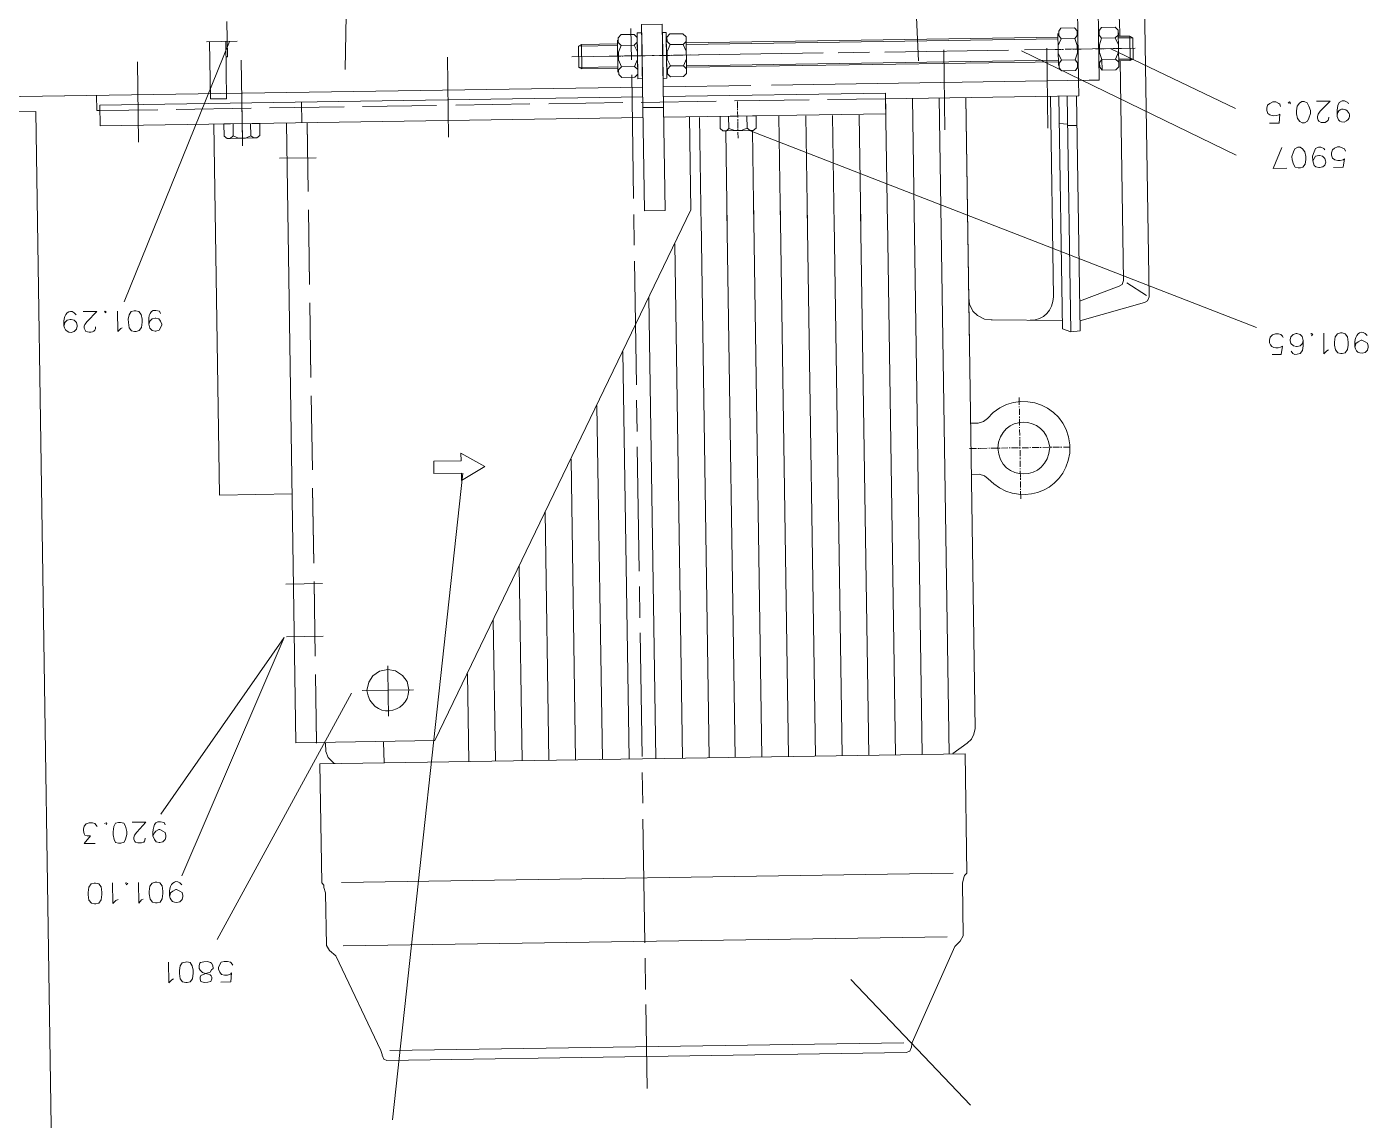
# Model space of a CAD drawing. Header units: millimetres. Extents: x -48 to 5523, y -114 to 5147.
# Drawn here: x -43.624 to -42.16, y -113.256 to -112.062 of the extents above; entities that cross this region are included whole.
import ezdxf

# ---------------------------------------------------------------- set-up
doc = ezdxf.new("R2010")
doc.units = ezdxf.units.MM
doc.layers.add('PDF_Geometry', color=7, linetype='Continuous')

msp = doc.modelspace()

# ---------------------------------------------------------------- linework, layer by layer
at = {"layer": 'PDF_Geometry', "lineweight": 13}
for points in [[(-42.457, -111.9007), (-42.4556, -111.9907), (-42.4537, -112.1207), (-42.4645, -112.1208), (-42.8111, -112.1261)], [(-42.4795, -111.901), (-42.4781, -111.991), (-42.4762, -112.121), (-42.4759, -112.1377), (-42.6867, -112.1409), (-42.6846, -112.2783)], [(-43.2764, -112.1089), (-43.2751, -112.0298), (-43.2343, -112.0291)], [(-42.6952, -112.021), (-42.6544, -112.0203), (-42.6507, -112.0995)], [(-42.4552, -112.019), (-42.4092, -112.0308), (-42.4058, -112.0333), (-42.4041, -112.0366), (-42.3992, -112.3574), (-42.4008, -112.3615), (-42.4041, -112.3633), (-42.4747, -112.3835)], [(-42.4548, -112.044), (-42.4364, -112.0496), (-42.433, -112.052), (-42.4313, -112.0553), (-42.431, -112.0728)], [(-43.4056, -112.0567), (-43.405, -112.0951), (-43.4067, -112.0951)], [(-42.9646, -112.0642), (-42.9641, -112.0984)], [(-42.4981, -112.1047), (-42.4986, -112.0697)], [(-42.4764, -112.1043), (-42.4769, -112.0693)], [(-42.4539, -112.104), (-42.4544, -112.069)], [(-42.4322, -112.1037), (-42.4328, -112.0687)], [(-42.4323, -112.0995), (-42.4198, -112.0993), (-42.4165, -112.0976), (-42.4169, -112.0743), (-42.4202, -112.0726), (-42.4327, -112.0728)], [(-42.4198, -112.0993), (-42.4202, -112.0726)], [(-43.4027, -112.0784), (-43.5176, -112.3626)], [(-43.4277, -112.0787), (-43.3944, -112.0782)], [(-43.4244, -112.0787), (-43.4235, -112.1412), (-43.406, -112.1409), (-43.4069, -112.0784)], [(-42.9793, -112.0811), (-43.0185, -112.0817), (-43.0218, -112.0834), (-43.0214, -112.1068), (-43.0181, -112.1084), (-42.9789, -112.1078)], [(-43.0218, -112.0834), (-42.9793, -112.0828)], [(-43.0181, -112.1084), (-43.0185, -112.0817)], [(-42.9788, -112.1119), (-42.9794, -112.0769)], [(-42.9748, -112.106), (-42.9782, -112.0986), (-42.9783, -112.0903), (-42.9751, -112.0827)], [(-42.961, -112.0825), (-42.9575, -112.0899), (-42.9574, -112.0983), (-42.9606, -112.1058)], [(-42.9572, -112.1116), (-42.9577, -112.0766)], [(-42.9255, -112.1111), (-42.926, -112.0761)], [(-42.9214, -112.1052), (-42.9249, -112.0978), (-42.925, -112.0895), (-42.9218, -112.0819)], [(-42.9076, -112.0817), (-42.9042, -112.0891), (-42.9041, -112.0975), (-42.9073, -112.105)], [(-42.9039, -112.1108), (-42.9044, -112.0758)], [(-42.4985, -112.0738), (-42.9043, -112.08)], [(-42.9043, -112.0816), (-42.4985, -112.0755)], [(-42.6875, -112.09), (-42.5525, -112.088)], [(-42.622, -112.1749), (-42.6233, -112.0874)], [(-42.535, -112.0877), (-42.5017, -112.0872), (-42.495, -112.0871)], [(-42.5095, -112.1732), (-42.5109, -112.0857)], [(-42.4948, -112.0988), (-42.4983, -112.0913), (-42.4984, -112.083), (-42.4952, -112.0754)], [(-42.4942, -112.0871), (-42.4925, -112.0871)], [(-42.4908, -112.087), (-42.4842, -112.0869), (-42.4142, -112.0859)], [(-42.4825, -112.0869), (-42.4808, -112.0869)], [(-42.4802, -112.0752), (-42.4776, -112.0827), (-42.4774, -112.091), (-42.4798, -112.0985)], [(-42.48, -112.0869), (-42.4733, -112.0868)], [(-42.4575, -112.0865), (-42.4508, -112.0864)], [(-42.4505, -112.1098), (-42.4507, -112.0981), (-42.4533, -112.0906), (-42.4534, -112.0823), (-42.451, -112.0748)], [(-42.45, -112.0864), (-42.4483, -112.0864)], [(-42.4467, -112.0864), (-42.44, -112.0863)], [(-42.4417, -112.0863), (-42.3048, -112.1517)], [(-42.4383, -112.0863), (-42.4367, -112.0862)], [(-42.436, -112.0745), (-42.4326, -112.082), (-42.4324, -112.0903), (-42.4357, -112.0979)], [(-42.4358, -112.0862), (-42.4292, -112.0861)], [(-42.4327, -112.0745), (-42.4169, -112.0743)], [(-43.5019, -112.1882), (-43.5032, -112.1007)], [(-43.3886, -112.1865), (-43.3899, -112.099)], [(-43.1636, -112.1831), (-43.1649, -112.0956)], [(-43.0291, -112.0952), (-42.9583, -112.0941)], [(-42.89, -112.0931), (-42.9883, -112.0946)], [(-42.9824, -112.0945), (-42.9758, -112.0944)], [(-42.9741, -112.0944), (-42.9733, -112.0944)], [(-42.9716, -112.0943), (-42.9641, -112.0942)], [(-42.9633, -112.0942), (-42.9616, -112.0942)], [(-42.9608, -112.0942), (-42.9574, -112.0941)], [(-42.9599, -112.0942), (-42.9533, -112.0941)], [(-42.9558, -112.0941), (-42.9541, -112.0941)], [(-42.9524, -112.094), (-42.9491, -112.094)], [(-42.9416, -112.0939), (-42.9075, -112.0934)], [(-42.9333, -112.0937), (-42.93, -112.0937)], [(-42.9291, -112.0937), (-42.9225, -112.0936), (-42.9258, -112.0936)], [(-42.9283, -112.0937), (-42.9275, -112.0937)], [(-42.9208, -112.0936), (-42.92, -112.0935)], [(-42.9183, -112.0935), (-42.9116, -112.0934)], [(-42.91, -112.0934), (-42.9083, -112.0934)], [(-42.9066, -112.0933), (-42.9, -112.0932)], [(-42.9039, -112.105), (-42.4982, -112.0988)], [(-42.9039, -112.1066), (-42.4981, -112.1005)], [(-42.8908, -112.0931), (-42.755, -112.091)], [(-42.7383, -112.0908), (-42.7041, -112.0903)], [(-42.5383, -112.0886), (-42.3041, -112.2026)], [(-42.4306, -112.0995), (-42.427, -112.3394), (-42.4286, -112.3436), (-42.4319, -112.3454), (-42.475, -112.3618)], [(-42.4323, -112.0978), (-42.4165, -112.0976)], [(-43.0214, -112.1068), (-42.9789, -112.1061)], [(-42.9638, -112.115), (-42.9618, -112.25)], [(-44.2135, -112.1473), (-42.9519, -112.1282)], [(-42.9294, -112.1279), (-42.8336, -112.1264)], [(-43.5477, -112.1372), (-43.5474, -112.1539), (-43.5441, -112.1538), (-43.4808, -112.1529)], [(-42.9514, -112.1615), (-43.5439, -112.1705), (-43.5442, -112.148), (-42.9518, -112.139)], [(-43.3242, -112.1447), (-43.3239, -112.1672)], [(-43.1558, -112.148), (-43.075, -112.1467)], [(-43.0542, -112.1464), (-42.9733, -112.1452)], [(-42.9533, -112.1449), (-42.8717, -112.1437)], [(-42.9293, -112.1387), (-42.6868, -112.135), (-42.6865, -112.1575), (-42.9289, -112.1612)], [(-42.8517, -112.1434), (-42.77, -112.1421)], [(-42.8483, -112.1441), (-42.8482, -112.1508)], [(-42.75, -112.1418), (-42.6867, -112.1409)], [(-42.6575, -112.1404), (-42.6467, -112.857)], [(-42.6284, -112.14), (-42.6175, -112.8566)], [(-42.6134, -112.8557), (-42.5977, -112.8446), (-42.5928, -112.8403), (-42.5904, -112.8345), (-42.5888, -112.8286), (-42.5992, -112.1395), (-42.5951, -112.412)], [(-42.5067, -112.1381), (-42.5034, -112.3573)], [(-42.4976, -112.138), (-42.4937, -112.3921), (-42.4845, -112.3953)], [(-42.4784, -112.1377), (-42.4745, -112.3943), (-42.4845, -112.3953), (-42.4884, -112.1378)], [(-42.2679, -112.1678), (-42.2571, -112.1677), (-42.2564, -112.1577), (-42.2572, -112.1585), (-42.2605, -112.1594), (-42.2639, -112.1595), (-42.2672, -112.1587), (-42.2697, -112.157), (-42.2706, -112.1537), (-42.2707, -112.1512), (-42.2699, -112.1479), (-42.2674, -112.1462), (-42.2641, -112.1445), (-42.2608, -112.1444), (-42.2574, -112.146), (-42.2566, -112.1468), (-42.2557, -112.1493)], [(-42.2457, -112.1467), (-42.2449, -112.1458), (-42.2458, -112.1442), (-42.2474, -112.1459)], [(-42.203, -112.161), (-42.203, -112.1619), (-42.2038, -112.1644), (-42.2046, -112.1652), (-42.2071, -112.1669), (-42.2113, -112.167), (-42.2138, -112.1654), (-42.2146, -112.1645), (-42.2155, -112.1621), (-42.2155, -112.1604), (-42.2147, -112.1579), (-42.2123, -112.1545), (-42.2016, -112.1435), (-42.2166, -112.1437)], [(-42.194, -112.1534), (-42.1932, -112.1484), (-42.1916, -112.145), (-42.1883, -112.1433), (-42.1858, -112.1433), (-42.1824, -112.1449), (-42.1816, -112.1465)], [(-43.5911, -113.6722), (-43.6141, -112.1549), (-44.2132, -112.164)], [(-43.4608, -112.1526), (-43.3791, -112.1513)], [(-43.3891, -112.1523), (-43.389, -112.159)], [(-43.389, -112.1598), (-43.389, -112.1615)], [(-43.3591, -112.151), (-43.2775, -112.1498)], [(-42.9006, -112.1608), (-42.8991, -112.2624), (-43.1787, -112.8417), (-43.3303, -112.844), (-43.3405, -112.1674)], [(-43.2575, -112.1495), (-43.1767, -112.1483)], [(-42.9516, -112.1507), (-42.9291, -112.1504)], [(-42.8898, -112.1614), (-42.8879, -112.2814)], [(-42.8581, -112.1601), (-42.8579, -112.1734)], [(-42.8482, -112.1516), (-42.8482, -112.1533)], [(-42.8482, -112.155), (-42.8481, -112.1616)], [(-42.8381, -112.1598), (-42.8379, -112.1731)], [(-42.8031, -112.1601), (-42.8013, -112.2801)], [(-42.7739, -112.1597), (-42.7721, -112.2797)], [(-42.7448, -112.1592), (-42.743, -112.2792)], [(-42.7156, -112.1588), (-42.7138, -112.2788)], [(-43.3344, -112.5724), (-43.4136, -112.5736), (-43.4197, -112.1686)], [(-43.3989, -112.1683), (-43.3987, -112.1816)], [(-43.389, -112.1632), (-43.3889, -112.1698)], [(-43.3888, -112.1715), (-43.3888, -112.1732)], [(-43.3888, -112.174), (-43.3887, -112.1815)], [(-43.3797, -112.168), (-43.3795, -112.1813)], [(-43.3181, -112.1671), (-43.3169, -112.2421), (-43.318, -112.1679)], [(-42.8329, -112.1756), (-42.862, -112.176)], [(-42.8612, -112.176), (-42.8596, -112.281)], [(-42.8481, -112.1633), (-42.848, -112.165)], [(-42.848, -112.1658), (-42.8479, -112.1733)], [(-42.8479, -112.1741), (-42.8479, -112.1758)], [(-42.8354, -112.1756), (-42.282, -112.3906)], [(-42.832, -112.1756), (-42.8304, -112.2805)], [(-42.4971, -112.168), (-42.4879, -112.1687)], [(-42.4779, -112.1702), (-42.4879, -112.1703)], [(-43.3745, -112.1838), (-43.4036, -112.1842)], [(-43.3887, -112.1823), (-43.3886, -112.184)], [(-43.3886, -112.1857), (-43.3885, -112.1923)], [(-42.8478, -112.1775), (-42.8477, -112.1841)], [(-43.3483, -112.2059), (-43.3083, -112.2053)], [(-42.2488, -112.2167), (-42.2638, -112.217), (-42.2542, -112.1943)], [(-42.2206, -112.2088), (-42.2174, -112.2038), (-42.214, -112.2029), (-42.2132, -112.2029), (-42.2099, -112.2036), (-42.2073, -112.2061), (-42.2065, -112.2086), (-42.2064, -112.2103), (-42.2072, -112.2136), (-42.2097, -112.2153), (-42.213, -112.2162), (-42.2138, -112.2162), (-42.2172, -112.2154), (-42.2189, -112.2138), (-42.2206, -112.2088), (-42.2207, -112.2038), (-42.2191, -112.1988), (-42.2175, -112.1954), (-42.2142, -112.1937), (-42.2117, -112.1937), (-42.2083, -112.1953), (-42.2075, -112.1969)], [(-42.198, -112.216), (-42.1872, -112.2158), (-42.1857, -112.2066), (-42.1873, -112.2075), (-42.1906, -112.2083), (-42.1931, -112.2084), (-42.1965, -112.2076), (-42.199, -112.206), (-42.1999, -112.2027), (-42.1999, -112.2002), (-42.1991, -112.1968), (-42.1967, -112.1951), (-42.1934, -112.1934), (-42.1909, -112.1933), (-42.1858, -112.1958), (-42.1849, -112.1983)], [(-43.3154, -112.3437), (-43.3166, -112.2621), (-43.3154, -112.3429)], [(-42.8599, -112.2627), (-42.8508, -112.8601)], [(-42.8309, -112.2505), (-42.8217, -112.8596)], [(-42.8017, -112.2509), (-42.7925, -112.8592)], [(-42.7724, -112.2597), (-42.7633, -112.8588)], [(-42.714, -112.2629), (-42.705, -112.8579)], [(-42.9615, -112.2675), (-42.961, -112.3009)], [(-42.8881, -112.2731), (-42.8792, -112.8605)], [(-42.743, -112.2742), (-42.7342, -112.8583)], [(-42.6847, -112.2725), (-42.6759, -112.8574)], [(-42.9168, -112.2994), (-42.9083, -112.861)], [(-42.9607, -112.3184), (-42.9587, -112.4533)], [(-42.4236, -112.3419), (-42.4018, -112.3557)], [(-43.3138, -112.4454), (-43.3151, -112.3637), (-43.3138, -112.4446)], [(-42.9451, -112.3581), (-42.9375, -112.8614)], [(-42.5959, -112.3578), (-42.595, -112.3653), (-42.5915, -112.3728), (-42.5864, -112.3777), (-42.5789, -112.3817), (-42.5705, -112.3825)], [(-43.5596, -112.3949), (-43.5613, -112.3916), (-43.5614, -112.3891), (-43.5606, -112.3874), (-43.5581, -112.3841), (-43.5475, -112.3731), (-43.5625, -112.3733)], [(-43.5383, -112.3746), (-43.5374, -112.3738), (-43.5383, -112.3729), (-43.5391, -112.3738)], [(-43.5197, -112.391), (-43.5213, -112.3919), (-43.5246, -112.3952), (-43.525, -112.3727)], [(-43.4791, -112.3729), (-43.4782, -112.3754)], [(-43.5831, -112.3886), (-43.5823, -112.3853), (-43.5798, -112.3827), (-43.5765, -112.3819), (-43.5757, -112.3818), (-43.5723, -112.3826), (-43.5698, -112.3851), (-43.5689, -112.3884), (-43.5689, -112.3892), (-43.5697, -112.3926), (-43.5721, -112.3951), (-43.5754, -112.396)], [(-42.5714, -112.3825), (-42.4939, -112.383)], [(-42.2677, -112.4045), (-42.2669, -112.4012), (-42.2644, -112.3987), (-42.2611, -112.3978), (-42.2578, -112.3977), (-42.2553, -112.3985), (-42.2536, -112.4002), (-42.2527, -112.4018)], [(-42.2441, -112.4167), (-42.2424, -112.4192), (-42.2399, -112.42), (-42.2374, -112.4199), (-42.2341, -112.419), (-42.2317, -112.4157), (-42.2309, -112.4106), (-42.231, -112.4048), (-42.2319, -112.4007), (-42.2344, -112.3982), (-42.2378, -112.3974), (-42.2386, -112.3974), (-42.2419, -112.3983), (-42.2444, -112.4009), (-42.2452, -112.4042), (-42.2452, -112.405), (-42.2443, -112.4083), (-42.2417, -112.4108), (-42.2384, -112.4116), (-42.2376, -112.4116), (-42.2342, -112.4107), (-42.2318, -112.4082), (-42.231, -112.4048)], [(-42.2219, -112.3997), (-42.2203, -112.398), (-42.2219, -112.3972), (-42.2228, -112.398)], [(-42.2033, -112.4152), (-42.205, -112.4161), (-42.2083, -112.4195), (-42.2086, -112.397)], [(-42.1742, -112.4115), (-42.1734, -112.4081), (-42.171, -112.4064), (-42.1677, -112.4047), (-42.1668, -112.4047), (-42.1635, -112.4063), (-42.1609, -112.4079), (-42.1601, -112.4112), (-42.16, -112.4121), (-42.1608, -112.4154), (-42.1633, -112.418), (-42.1666, -112.4188)], [(-42.9734, -112.4169), (-42.9667, -112.8618)], [(-42.2649, -112.4203), (-42.2549, -112.4202), (-42.2534, -112.411)], [(-42.5409, -112.467), (-42.5408, -112.4753)], [(-43.0017, -112.4757), (-42.9958, -112.8623)], [(-42.9584, -112.47), (-42.9579, -112.5042)], [(-42.5408, -112.477), (-42.5408, -112.4778)], [(-42.5407, -112.4795), (-42.5406, -112.4862)], [(-42.5938, -112.4953), (-42.5855, -112.4952), (-42.5797, -112.4934), (-42.5756, -112.49)], [(-42.5406, -112.4878), (-42.5406, -112.4895)], [(-42.5406, -112.4903), (-42.5405, -112.4978)], [(-42.5404, -112.4995), (-42.5404, -112.5003)], [(-42.5404, -112.502), (-42.5403, -112.5087)], [(-42.5403, -112.5103), (-42.5402, -112.512)], [(-42.9577, -112.5208), (-42.9556, -112.6567)], [(-42.5951, -112.5228), (-42.5876, -112.5227)], [(-42.5859, -112.5227), (-42.5842, -112.5227)], [(-42.5834, -112.5227), (-42.5759, -112.5226)], [(-42.5742, -112.5225), (-42.5734, -112.5225)], [(-42.5717, -112.5225), (-42.5651, -112.5224)], [(-42.5634, -112.5224), (-42.5618, -112.5223)], [(-42.5601, -112.5223), (-42.5534, -112.5222)], [(-42.5518, -112.5222), (-42.5509, -112.5222)], [(-42.5493, -112.5221), (-42.5418, -112.522)], [(-42.5409, -112.522), (-42.5393, -112.522)], [(-42.5402, -112.5128), (-42.5401, -112.5203)], [(-42.5401, -112.522), (-42.5401, -112.5228)], [(-42.54, -112.5245), (-42.5399, -112.5312)], [(-42.5376, -112.522), (-42.5309, -112.5219)], [(-42.5293, -112.5218), (-42.5284, -112.5218)], [(-42.5268, -112.5218), (-42.5193, -112.5217)], [(-42.5184, -112.5217), (-42.5168, -112.5217)], [(-42.5151, -112.5216), (-42.5084, -112.5215)], [(-42.5068, -112.5215), (-42.5051, -112.5215)], [(-42.5043, -112.5215), (-42.4968, -112.5214)], [(-42.4959, -112.5213), (-42.4943, -112.5213)], [(-42.4926, -112.5213), (-42.4851, -112.5212)], [(-43.03, -112.5344), (-43.025, -112.8627)], [(-42.5399, -112.5328), (-42.5399, -112.5345)], [(-42.5399, -112.5362), (-42.5398, -112.5428)], [(-43.1481, -112.5496), (-43.2249, -113.2558)], [(-42.5746, -112.5559), (-42.5788, -112.5526), (-42.5847, -112.551), (-42.593, -112.5511)], [(-42.5397, -112.5445), (-42.5397, -112.5453)], [(-42.5397, -112.547), (-42.5396, -112.5545)], [(-42.5396, -112.5553), (-42.5396, -112.557)], [(-43.312, -112.5662), (-43.3108, -112.6479), (-43.312, -112.567)], [(-42.5395, -112.5587), (-42.5394, -112.5653)], [(-42.5394, -112.567), (-42.5394, -112.5678)], [(-42.5394, -112.5695), (-42.5392, -112.5778)], [(-43.0582, -112.5924), (-43.0541, -112.8632)], [(-43.0865, -112.6511), (-43.0833, -112.8636)], [(-43.3413, -112.6708), (-43.3013, -112.6702)], [(-43.3105, -112.6679), (-43.3092, -112.7495), (-43.3105, -112.6687)], [(-42.9553, -112.6733), (-42.9548, -112.7075)], [(-43.1148, -112.7099), (-43.1125, -112.8641)], [(-43.4775, -112.9221), (-43.3429, -112.7292), (-43.4548, -112.9892)], [(-43.3404, -112.7283), (-43.3004, -112.7277)], [(-42.9546, -112.7241), (-42.9525, -112.8591)], [(-43.2299, -112.76), (-43.2298, -112.7641), (-43.2294, -112.7916), (-43.2291, -112.815)], [(-43.3078, -112.8445), (-43.3089, -112.7695), (-43.3078, -112.8437)], [(-43.207, -112.7863), (-43.2088, -112.7772), (-43.2139, -112.7706), (-43.2215, -112.7657), (-43.2298, -112.7641), (-43.239, -112.766), (-43.2464, -112.7711), (-43.2505, -112.7778), (-43.2528, -112.787)], [(-43.1431, -112.7687), (-43.1416, -112.8645)], [(-43.2694, -112.7898), (-43.4162, -113.0587)], [(-43.2578, -112.7871), (-43.202, -112.7862)], [(-43.2978, -112.8444), (-43.2977, -112.8535), (-43.2951, -112.8601), (-43.2891, -112.8659), (-43.2875, -112.8667)], [(-43.2345, -112.8434), (-43.2341, -112.8659)], [(-42.9523, -112.8766), (-42.9518, -112.91)], [(-43.5495, -112.954), (-43.5612, -112.9542), (-43.5546, -112.9458), (-43.558, -112.9458), (-43.5605, -112.945), (-43.5613, -112.9434), (-43.5622, -112.94), (-43.5622, -112.9384), (-43.5614, -112.935), (-43.559, -112.9325), (-43.5557, -112.9316), (-43.5523, -112.9316), (-43.5498, -112.9323), (-43.5481, -112.934), (-43.5473, -112.9356)], [(-43.5373, -112.9338), (-43.5365, -112.9321), (-43.5373, -112.9313), (-43.539, -112.9322)], [(-43.4946, -112.9482), (-43.4946, -112.949), (-43.4954, -112.9515), (-43.4962, -112.9524), (-43.4987, -112.9532), (-43.5028, -112.9533), (-43.5053, -112.9525), (-43.5062, -112.9517), (-43.5071, -112.9492), (-43.5071, -112.9475), (-43.5063, -112.945), (-43.5038, -112.9417), (-43.494, -112.9307), (-43.509, -112.9309)], [(-43.474, -112.9312), (-43.4731, -112.9337)], [(-42.9515, -112.9275), (-42.9494, -113.0624)], [(-43.2805, -112.9966), (-42.6131, -112.9865)], [(-43.5244, -113.0153), (-43.5269, -113.0162), (-43.5302, -113.0196), (-43.5305, -112.9971)], [(-43.5155, -112.9993), (-43.5138, -112.9976), (-43.5155, -112.9968), (-43.5163, -112.9977)], [(-43.4969, -113.0149), (-43.4986, -113.0157), (-43.5018, -113.0191), (-43.5022, -112.9966)], [(-43.4678, -113.0111), (-43.467, -113.0078), (-43.4645, -113.0061), (-43.4612, -113.0043), (-43.4604, -113.0043), (-43.457, -113.006), (-43.4545, -113.0076), (-43.4536, -113.0109), (-43.4536, -113.0117), (-43.4544, -113.0151), (-43.4569, -113.0176), (-43.4602, -113.0185)], [(-43.2786, -113.0658), (-42.6195, -113.0558)], [(-43.4639, -113.1019), (-43.4656, -113.1028), (-43.4688, -113.1061), (-43.4692, -113.0836)], [(-43.4323, -113.0948), (-43.4349, -113.0923), (-43.4357, -113.0906), (-43.4358, -113.0873), (-43.435, -113.0848), (-43.4342, -113.0839), (-43.4309, -113.0831), (-43.4267, -113.083), (-43.4233, -113.0838), (-43.4225, -113.0846), (-43.4208, -113.0871), (-43.4207, -113.0904), (-43.4224, -113.0921), (-43.424, -113.0946), (-43.4273, -113.0955), (-43.4315, -113.0972), (-43.434, -113.0981), (-43.4348, -113.0998), (-43.4347, -113.1023), (-43.4339, -113.1048), (-43.4305, -113.1056), (-43.4264, -113.1055), (-43.423, -113.1046)], [(-43.4122, -113.1053), (-43.4014, -113.1051), (-43.4007, -113.0951), (-43.4015, -113.0968), (-43.4048, -113.0977), (-43.4081, -113.0977), (-43.4115, -113.0969), (-43.4132, -113.0945), (-43.4149, -113.0912), (-43.4149, -113.0895), (-43.4133, -113.0861), (-43.4117, -113.0836), (-43.4084, -113.0827), (-43.405, -113.0827), (-43.4017, -113.0835), (-43.4008, -113.0843), (-43.3991, -113.0868)], [(-42.9492, -113.0791), (-42.9487, -113.1133)], [(-42.7247, -113.1024), (-42.5942, -113.2396)], [(-42.9484, -113.1299), (-42.947, -113.2216)], [(-43.2277, -113.18), (-42.6669, -113.1715)]]:
    msp.add_lwpolyline(points, dxfattribs=at)
for points in [[(-42.9753, -112.071), (-42.9611, -112.0708), (-42.9578, -112.0741), (-42.9577, -112.0791), (-42.961, -112.0825), (-42.9751, -112.0827), (-42.9785, -112.0794), (-42.9786, -112.0744)], [(-42.9571, -112.1191), (-42.9578, -112.0691), (-42.9528, -112.069), (-42.9521, -112.119)], [(-42.9274, -112.2628), (-42.9499, -112.2632), (-42.953, -112.0599), (-42.9305, -112.0595)], [(-42.9296, -112.1187), (-42.9303, -112.0687), (-42.9262, -112.0686), (-42.9254, -112.1186)], [(-42.922, -112.0702), (-42.9078, -112.07), (-42.9044, -112.0733), (-42.9043, -112.0783), (-42.9076, -112.0817), (-42.9218, -112.0819), (-42.9252, -112.0786), (-42.9253, -112.0736)], [(-42.4954, -112.0638), (-42.4804, -112.0636), (-42.4778, -112.0668), (-42.4777, -112.0718), (-42.4802, -112.0752), (-42.4952, -112.0754), (-42.4977, -112.0721), (-42.4978, -112.0672)], [(-42.4512, -112.0631), (-42.4362, -112.0629), (-42.4328, -112.0662), (-42.4327, -112.0712), (-42.436, -112.0745), (-42.451, -112.0748), (-42.4536, -112.0715), (-42.4536, -112.0665)], [(-42.4796, -112.1102), (-42.4772, -112.1068), (-42.4773, -112.1018), (-42.4798, -112.0985), (-42.4948, -112.0988), (-42.4973, -112.1021), (-42.4972, -112.1071), (-42.4946, -112.1104)], [(-42.4355, -112.1095), (-42.4322, -112.1062), (-42.4323, -112.1012), (-42.4357, -112.0979), (-42.4507, -112.0981), (-42.4531, -112.1015), (-42.453, -112.1065), (-42.4505, -112.1098)], [(-42.9604, -112.1175), (-42.9571, -112.1141), (-42.9572, -112.1091), (-42.9606, -112.1058), (-42.9748, -112.106), (-42.9781, -112.1094), (-42.978, -112.1144), (-42.9746, -112.1177)], [(-42.9071, -112.1167), (-42.9038, -112.1133), (-42.9039, -112.1083), (-42.9073, -112.105), (-42.9214, -112.1052), (-42.9247, -112.1086), (-42.9246, -112.1136), (-42.9213, -112.1169)], [(-42.2296, -112.1673), (-42.2263, -112.1655), (-42.2247, -112.1622), (-42.2231, -112.1572), (-42.2231, -112.1538), (-42.2249, -112.1489), (-42.2266, -112.1456), (-42.2299, -112.1439), (-42.2324, -112.144), (-42.2349, -112.1457), (-42.2374, -112.149), (-42.2381, -112.1541), (-42.2381, -112.1574), (-42.2372, -112.1624), (-42.2346, -112.1657), (-42.2321, -112.1673)], [(-42.8673, -112.1603), (-42.8671, -112.1736), (-42.8645, -112.176), (-42.8604, -112.176), (-42.8579, -112.1734), (-42.8512, -112.1758), (-42.8445, -112.1757), (-42.8379, -112.1731), (-42.8345, -112.1756), (-42.8312, -112.1755), (-42.8279, -112.173), (-42.8281, -112.1597)], [(-43.4089, -112.1685), (-43.4087, -112.1818), (-43.4053, -112.1842), (-43.402, -112.1842), (-43.3987, -112.1816), (-43.3928, -112.1841), (-43.3853, -112.1839), (-43.3795, -112.1813), (-43.3761, -112.1838), (-43.3728, -112.1837), (-43.3695, -112.1812), (-43.3697, -112.1679)], [(-42.2338, -112.2165), (-42.2314, -112.2156), (-42.2289, -112.2123), (-42.2282, -112.2072), (-42.2282, -112.2039), (-42.2291, -112.1989), (-42.2317, -112.1956), (-42.2342, -112.194), (-42.2367, -112.194), (-42.24, -112.1958), (-42.2416, -112.1991), (-42.2432, -112.2041), (-42.2431, -112.2075), (-42.2414, -112.2125), (-42.2397, -112.2158), (-42.2363, -112.2165)], [(-43.5046, -112.3949), (-43.5013, -112.3941), (-43.4989, -112.3907), (-43.4981, -112.3848), (-43.4982, -112.3815), (-43.4991, -112.3765), (-43.5016, -112.3732), (-43.505, -112.3724), (-43.5066, -112.3725), (-43.5099, -112.3733), (-43.5124, -112.3767), (-43.5132, -112.3817), (-43.5131, -112.3851), (-43.5122, -112.3909), (-43.5096, -112.3942), (-43.5063, -112.395)], [(-43.4906, -112.3872), (-43.4898, -112.3839), (-43.4873, -112.3813), (-43.484, -112.3805), (-43.4832, -112.3804), (-43.4798, -112.3812), (-43.4781, -112.3837), (-43.4764, -112.387), (-43.4764, -112.3878), (-43.478, -112.3912), (-43.4796, -112.3937), (-43.483, -112.3946), (-43.4838, -112.3946), (-43.4871, -112.3938), (-43.4897, -112.3914)], [(-42.1883, -112.4192), (-42.185, -112.4183), (-42.1825, -112.4149), (-42.1817, -112.4099), (-42.1818, -112.4066), (-42.1827, -112.4008), (-42.1853, -112.3975), (-42.1886, -112.3967), (-42.1903, -112.3967), (-42.1936, -112.3976), (-42.196, -112.401), (-42.1968, -112.4068), (-42.1967, -112.4101), (-42.1958, -112.4151), (-42.1933, -112.4184), (-42.1899, -112.4192)], [(-43.3135, -112.4654), (-43.3123, -112.5462)], [(-43.124, -112.5425), (-43.1496, -112.5579), (-43.1497, -112.5496), (-43.1797, -112.55), (-43.1799, -112.5367), (-43.1499, -112.5362), (-43.1501, -112.5279)], [(-42.6, -112.8563), (-43.3041, -112.867), (-43.3021, -112.9969), (-43.2996, -112.9994), (-43.2996, -113.0019), (-43.2978, -113.0077), (-43.2969, -113.0652), (-43.2935, -113.071), (-43.2868, -113.0767), (-43.2377, -113.1801), (-43.236, -113.1843), (-43.236, -113.1851), (-43.2342, -113.1893), (-43.2309, -113.1909), (-42.6643, -113.1823), (-42.6601, -113.1806), (-42.6585, -113.1764), (-42.6585, -113.1755), (-42.6578, -113.1714), (-42.611, -113.0665), (-42.6053, -113.0606), (-42.602, -113.0547), (-42.6029, -112.9972), (-42.6013, -112.9913), (-42.6005, -112.9888), (-42.5981, -112.9863)], [(-43.5212, -112.9536), (-43.5178, -112.9527), (-43.5162, -112.9493), (-43.5146, -112.9443), (-43.5147, -112.941), (-43.5164, -112.9352), (-43.5182, -112.9319), (-43.5215, -112.9311), (-43.524, -112.9311), (-43.5273, -112.932), (-43.5289, -112.9354), (-43.5297, -112.9412), (-43.5296, -112.9445), (-43.5287, -112.9495), (-43.527, -112.9528), (-43.5237, -112.9536)], [(-43.4863, -112.9456), (-43.4847, -112.9422), (-43.483, -112.9405), (-43.4797, -112.9388), (-43.4789, -112.9388), (-43.4755, -112.9404), (-43.473, -112.942), (-43.4721, -112.9453), (-43.4721, -112.947), (-43.4729, -112.9495), (-43.4753, -112.9521), (-43.4787, -112.9529), (-43.4795, -112.953), (-43.4828, -112.9522), (-43.4846, -112.9497)], [(-43.5485, -113.0198), (-43.5452, -113.019), (-43.5427, -113.0156), (-43.542, -113.0097), (-43.542, -113.0072), (-43.5429, -113.0014), (-43.5455, -112.9981), (-43.5488, -112.9973), (-43.5505, -112.9974), (-43.5538, -112.9982), (-43.5563, -113.0016), (-43.557, -113.0075), (-43.557, -113.01), (-43.5561, -113.0158), (-43.5535, -113.0191), (-43.5502, -113.0199)], [(-43.4818, -113.0188), (-43.4785, -113.0179), (-43.4761, -113.0146), (-43.4753, -113.0087), (-43.4754, -113.0062), (-43.4763, -113.0004), (-43.4788, -112.9971), (-43.4822, -112.9963), (-43.4838, -112.9964), (-43.4872, -112.9972), (-43.4896, -113.0006), (-43.4904, -113.0065), (-43.4903, -113.009), (-43.4894, -113.0148), (-43.4868, -113.0181), (-43.4835, -113.0189)], [(-43.4488, -113.1058), (-43.4455, -113.105), (-43.4431, -113.1016), (-43.4423, -113.0957), (-43.4424, -113.0924), (-43.4433, -113.0874), (-43.4458, -113.0841), (-43.4492, -113.0833), (-43.4509, -113.0834), (-43.4542, -113.0843), (-43.4566, -113.0876), (-43.4574, -113.0926), (-43.4573, -113.096), (-43.4564, -113.1018), (-43.4539, -113.1051), (-43.4505, -113.1059)]]:
    msp.add_lwpolyline(points, close=True, dxfattribs=at)
for points in [[(-42.1939, -112.1584), (-42.1905, -112.1435), (-42.1706, -112.1594), (-42.1863, -112.1666)], [(-42.1863, -112.1666), (-42.1948, -112.1664), (-42.1939, -112.1598), (-42.194, -112.1534)], [(-43.5754, -112.396), (-43.5905, -112.3966), (-43.5826, -112.362), (-43.5699, -112.3768)], [(-42.5289, -112.3827), (-42.5141, -112.3835), (-42.5039, -112.3713), (-42.5034, -112.3573)], [(-43.4906, -112.3872), (-43.4911, -112.378), (-43.4908, -112.3693), (-43.4791, -112.3729)], [(-43.5489, -112.3898), (-43.5486, -112.3964), (-43.5545, -112.3969), (-43.5596, -112.3949)], [(-42.1666, -112.4188), (-42.1815, -112.4195), (-42.1738, -112.3848), (-42.1611, -112.3996)], [(-42.2534, -112.411), (-42.2592, -112.4147), (-42.2686, -112.4132), (-42.2677, -112.4045)], [(-42.4858, -112.5279), (-42.4812, -112.4768), (-42.5429, -112.4518), (-42.5756, -112.49)], [(-42.5076, -112.5215), (-42.5115, -112.4847), (-42.562, -112.485), (-42.5643, -112.5224)], [(-42.5643, -112.5224), (-42.5618, -112.5608), (-42.5095, -112.5595), (-42.5076, -112.5215)], [(-42.5746, -112.5559), (-42.5441, -112.5885), (-42.4912, -112.5724), (-42.4858, -112.5279)], [(-43.2528, -112.787), (-43.2479, -112.8195), (-43.2077, -112.8138), (-43.207, -112.7863)], [(-43.4863, -112.9456), (-43.4863, -112.9362), (-43.4856, -112.9273), (-43.474, -112.9312)], [(-43.4602, -113.0185), (-43.4751, -113.0191), (-43.4673, -112.9844), (-43.4546, -112.9992)], [(-43.423, -113.1046), (-43.4197, -113.0961), (-43.4257, -113.0973), (-43.4323, -113.0948)]]:
    msp.add_open_spline(points, degree=3, dxfattribs=at)

doc.saveas('drawing.dxf')
